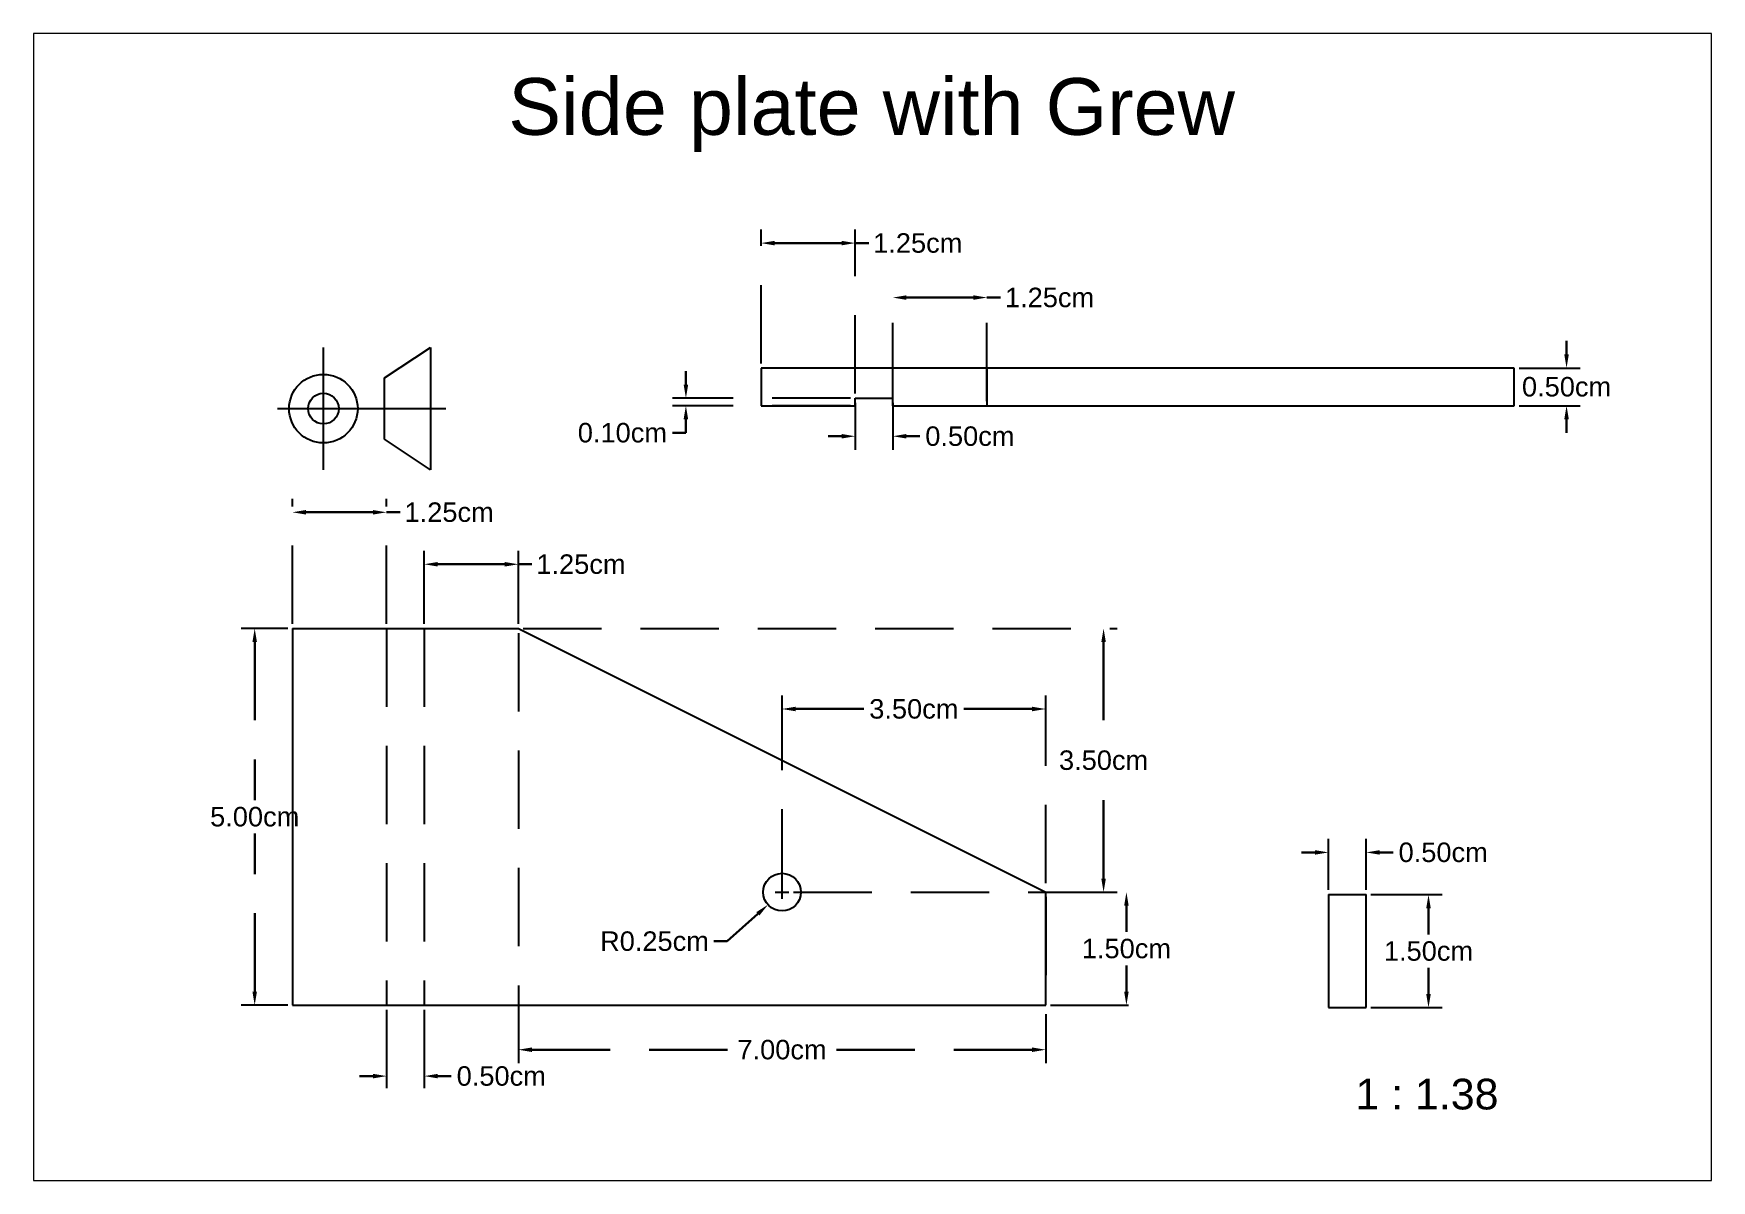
# Paper-space layout 'Side plate with Grew' of a CAD drawing. Header units: inches. Extents: x 0.4 to 11.3, y 0.3 to 7.8.
# The model-space entities are those that its viewports show. They can reach past a viewport. Long polylines and large blocks are cut down to what shows.
import ezdxf

# ---------------------------------------------------------------- set-up
doc = ezdxf.new("R2010")
doc.units = ezdxf.units.IN
doc.header["$MEASUREMENT"] = 0
doc.linetypes.add('HIDDEN', pattern=[0.375, 0.25, -0.125])
doc.layers.add('dim', color=250, linetype='Continuous')
doc.styles.get("Standard").update_dxf_attribs({"font": 'arial.ttf'})
doc.dimstyles.get("Standard").update_dxf_attribs({"dimtxt": 0.2585, "dimasz": 0.18, "dimexe": 0.18, "dimexo": 0.0625, "dimgap": 0.09, "dimtad": 0, "dimtih": 1, "dimtoh": 1, "dimzin": 0, "dimdsep": 46, "dimtxsty": 'Standard', "dimcen": 0.09, "dimazin": 0, "dimtfac": 1, "dimtofl": 0, "dimtmove": 0, "dimatfit": 3, "dimfxl": 1, "dimtolj": 1, "dimtzin": 0, "dimlwd": 30, "dimarcsym": 0})

# ---------------------------------------------------------------- blocks, each defined once
blk = doc.blocks.new('*D4')
at = {"layer": 'Defpoints', "color": 0, "linetype": 'HIDDEN', "lineweight": -3, "transparency": 16777216}
for p in [(23.75, 20.59), (24.25, 20.59), (24.25, 20.084)]:
    blk.add_point(p, dxfattribs=at)
at = {"layer": 'dim', "color": 0, "linetype": 'HIDDEN', "lineweight": -2, "transparency": 16777216}
for p, q in [((23.75, 20.527), (23.75, 19.904)), ((24.25, 20.527), (24.25, 19.904))]:
    blk.add_line(p, q, dxfattribs=at)
at = {"layer": 'dim', "color": 0, "linetype": 'HIDDEN', "lineweight": 30, "transparency": 16777216}
for p, q in [((23.57, 20.084), (23.39, 20.084)), ((24.43, 20.084), (24.61, 20.084))]:
    blk.add_line(p, q, dxfattribs=at)
at = {"layer": 'dim', "color": 0, "linetype": 'HIDDEN', "lineweight": -3, "transparency": 16777216}
for points in [[(23.57, 20.114), (23.57, 20.054), (23.75, 20.084)], [(24.43, 20.114), (24.43, 20.054), (24.25, 20.084)]]:
    blk.add_solid(points, dxfattribs=at)
at = {"layer": 'dim', "color": 0, "linetype": 'HIDDEN', "transparency": 16777216, "insert": (25.273, 20.084), "char_height": 0.2585, "attachment_point": 5}
blk.add_mtext('\\A1;0.50cm', dxfattribs=at)
blk = doc.blocks.new('*D5')
at = {"layer": 'Defpoints', "color": 0, "linetype": 'HIDDEN', "lineweight": -3, "transparency": 16777216}
for p in [(23.75, 20.59), (21.503, 20.49), (23.75, 20.49)]:
    blk.add_point(p, dxfattribs=at)
at = {"layer": 'dim', "color": 0, "linetype": 'HIDDEN', "lineweight": 30, "transparency": 16777216}
for p, q in [((21.503, 20.77), (21.503, 20.95)), ((21.503, 20.31), (21.503, 20.13)), ((21.503, 20.13), (21.323, 20.13))]:
    blk.add_line(p, q, dxfattribs=at)
at = {"layer": 'dim', "color": 0, "linetype": 'HIDDEN', "lineweight": -2, "transparency": 16777216}
for p, q in [((23.688, 20.59), (21.323, 20.59)), ((23.688, 20.49), (21.323, 20.49))]:
    blk.add_line(p, q, dxfattribs=at)
at = {"layer": 'dim', "color": 0, "linetype": 'HIDDEN', "lineweight": -3, "transparency": 16777216}
for points in [[(21.473, 20.77), (21.533, 20.77), (21.503, 20.59)], [(21.473, 20.31), (21.533, 20.31), (21.503, 20.49)]]:
    blk.add_solid(points, dxfattribs=at)
at = {"layer": 'dim', "color": 0, "linetype": 'HIDDEN', "transparency": 16777216, "insert": (20.66, 20.13), "char_height": 0.2585, "attachment_point": 5}
blk.add_mtext('\\A1;0.10cm', dxfattribs=at)
blk = doc.blocks.new('*D6')
at = {"layer": 'Defpoints', "color": 0, "linetype": 'HIDDEN', "lineweight": -3, "transparency": 16777216}
for p in [(32.5, 20.99), (32.5, 20.49), (33.194, 20.49)]:
    blk.add_point(p, dxfattribs=at)
at = {"layer": 'dim', "color": 0, "linetype": 'HIDDEN', "lineweight": 30, "transparency": 16777216}
for p, q in [((33.194, 21.17), (33.194, 21.35)), ((33.194, 20.31), (33.194, 20.13))]:
    blk.add_line(p, q, dxfattribs=at)
at = {"layer": 'dim', "color": 0, "linetype": 'HIDDEN', "lineweight": -2, "transparency": 16777216}
for p, q in [((32.563, 20.99), (33.374, 20.99)), ((32.563, 20.49), (33.374, 20.49))]:
    blk.add_line(p, q, dxfattribs=at)
at = {"layer": 'dim', "color": 0, "linetype": 'HIDDEN', "lineweight": -3, "transparency": 16777216}
for points in [[(33.164, 21.17), (33.224, 21.17), (33.194, 20.99)], [(33.164, 20.31), (33.224, 20.31), (33.194, 20.49)]]:
    blk.add_solid(points, dxfattribs=at)
at = {"layer": 'dim', "color": 0, "linetype": 'HIDDEN', "transparency": 16777216, "insert": (33.194, 20.74), "char_height": 0.2585, "attachment_point": 5}
blk.add_mtext('\\A1;0.50cm', dxfattribs=at)
blk = doc.blocks.new('*D9')
at = {"layer": 'Defpoints', "color": 0, "linetype": 'HIDDEN', "lineweight": -3, "transparency": 16777216}
for p in [(16.279, 17.533), (15.779, 12.533), (16.279, 12.533)]:
    blk.add_point(p, dxfattribs=at)
at = {"layer": 'dim', "color": 0, "linetype": 'HIDDEN', "lineweight": -2, "transparency": 16777216}
for p, q in [((16.217, 17.533), (15.599, 17.533)), ((16.217, 12.533), (15.599, 12.533))]:
    blk.add_line(p, q, dxfattribs=at)
at = {"layer": 'dim', "color": 0, "linetype": 'HIDDEN', "lineweight": 30, "transparency": 16777216}
for p, q in [((15.779, 17.353), (15.779, 15.255)), ((15.779, 12.713), (15.779, 14.811))]:
    blk.add_line(p, q, dxfattribs=at)
at = {"layer": 'dim', "color": 0, "linetype": 'HIDDEN', "lineweight": -3, "transparency": 16777216}
for points in [[(15.749, 17.353), (15.809, 17.353), (15.779, 17.533)], [(15.749, 12.713), (15.809, 12.713), (15.779, 12.533)]]:
    blk.add_solid(points, dxfattribs=at)
at = {"layer": 'dim', "color": 0, "linetype": 'HIDDEN', "transparency": 16777216, "insert": (15.779, 15.033), "char_height": 0.2585, "attachment_point": 5}
blk.add_mtext('\\A1;5.00cm', dxfattribs=at)
blk = doc.blocks.new('*D10')
at = {"layer": 'Defpoints', "color": 0, "lineweight": -3, "transparency": 16777216}
for p in [(22.779, 14.033), (22.593, 13.866)]:
    blk.add_point(p, dxfattribs=at)
at = {"layer": 'dim', "color": 0, "lineweight": -2, "transparency": 16777216}
for p, q in [((22.689, 14.033), (22.869, 14.033)), ((22.779, 13.943), (22.779, 14.123))]:
    blk.add_line(p, q, dxfattribs=at)
at = {"layer": 'dim', "color": 0, "lineweight": 30, "transparency": 16777216}
for p, q in [((22.053, 13.381), (22.459, 13.746)), ((21.873, 13.381), (22.053, 13.381))]:
    blk.add_line(p, q, dxfattribs=at)
at = {"layer": 'dim', "color": 0, "lineweight": -3, "transparency": 16777216}
blk.add_solid([(22.439, 13.768), (22.479, 13.723), (22.593, 13.866)], dxfattribs=at)
at = {"layer": 'dim', "color": 0, "transparency": 16777216, "insert": (21.086, 13.381), "char_height": 0.2585, "attachment_point": 5}
blk.add_mtext('\\A1;R0.25cm', dxfattribs=at)
blk = doc.blocks.new('*D11')
at = {"layer": 'Defpoints', "color": 0, "linetype": 'HIDDEN', "lineweight": -3, "transparency": 16777216}
for p in [(19.279, 17.533), (26.279, 14.033), (27.048, 14.033)]:
    blk.add_point(p, dxfattribs=at)
at = {"layer": 'dim', "color": 0, "linetype": 'HIDDEN', "lineweight": -2, "transparency": 16777216}
for p, q in [((19.342, 17.533), (27.228, 17.533)), ((26.342, 14.033), (27.228, 14.033))]:
    blk.add_line(p, q, dxfattribs=at)
at = {"layer": 'dim', "color": 0, "linetype": 'HIDDEN', "lineweight": 30, "transparency": 16777216}
for p, q in [((27.048, 17.353), (27.048, 16.005)), ((27.048, 14.213), (27.048, 15.561))]:
    blk.add_line(p, q, dxfattribs=at)
at = {"layer": 'dim', "color": 0, "linetype": 'HIDDEN', "lineweight": -3, "transparency": 16777216}
for points in [[(27.018, 17.353), (27.078, 17.353), (27.048, 17.533)], [(27.018, 14.213), (27.078, 14.213), (27.048, 14.033)]]:
    blk.add_solid(points, dxfattribs=at)
at = {"layer": 'dim', "color": 0, "linetype": 'HIDDEN', "transparency": 16777216, "insert": (27.048, 15.783), "char_height": 0.2585, "attachment_point": 5}
blk.add_mtext('\\A1;3.50cm', dxfattribs=at)
blk = doc.blocks.new('*D12')
at = {"layer": 'Defpoints', "color": 0, "linetype": 'HIDDEN', "lineweight": -3, "transparency": 16777216}
for p in [(19.279, 17.533), (26.279, 14.033), (26.279, 11.941)]:
    blk.add_point(p, dxfattribs=at)
at = {"layer": 'dim', "color": 0, "linetype": 'HIDDEN', "lineweight": -2, "transparency": 16777216}
for p, q in [((19.279, 17.47), (19.279, 11.761)), ((26.279, 13.97), (26.279, 11.761))]:
    blk.add_line(p, q, dxfattribs=at)
at = {"layer": 'dim', "color": 0, "linetype": 'HIDDEN', "lineweight": 30, "transparency": 16777216}
for p, q in [((19.459, 11.941), (22.117, 11.941)), ((26.099, 11.941), (23.441, 11.941))]:
    blk.add_line(p, q, dxfattribs=at)
at = {"layer": 'dim', "color": 0, "linetype": 'HIDDEN', "lineweight": -3, "transparency": 16777216}
for points in [[(19.459, 11.971), (19.459, 11.911), (19.279, 11.941)], [(26.099, 11.971), (26.099, 11.911), (26.279, 11.941)]]:
    blk.add_solid(points, dxfattribs=at)
at = {"layer": 'dim', "color": 0, "linetype": 'HIDDEN', "transparency": 16777216, "insert": (22.779, 11.941), "char_height": 0.2585, "attachment_point": 5}
blk.add_mtext('\\A1;7.00cm', dxfattribs=at)
blk = doc.blocks.new('*D13')
at = {"layer": 'Defpoints', "color": 0, "linetype": 'HIDDEN', "lineweight": -3, "transparency": 16777216}
for p in [(30.533, 14.56), (30.033, 14), (30.533, 14)]:
    blk.add_point(p, dxfattribs=at)
at = {"layer": 'dim', "color": 0, "linetype": 'HIDDEN', "lineweight": -2, "transparency": 16777216}
for p, q in [((30.033, 14.062), (30.033, 14.74)), ((30.533, 14.062), (30.533, 14.74))]:
    blk.add_line(p, q, dxfattribs=at)
at = {"layer": 'dim', "color": 0, "linetype": 'HIDDEN', "lineweight": 30, "transparency": 16777216}
for p, q in [((29.853, 14.56), (29.673, 14.56)), ((30.713, 14.56), (30.893, 14.56))]:
    blk.add_line(p, q, dxfattribs=at)
at = {"layer": 'dim', "color": 0, "linetype": 'HIDDEN', "lineweight": -3, "transparency": 16777216}
for points in [[(29.853, 14.59), (29.853, 14.53), (30.033, 14.56)], [(30.713, 14.59), (30.713, 14.53), (30.533, 14.56)]]:
    blk.add_solid(points, dxfattribs=at)
at = {"layer": 'dim', "color": 0, "linetype": 'HIDDEN', "transparency": 16777216, "insert": (31.556, 14.56), "char_height": 0.2585, "attachment_point": 5}
blk.add_mtext('\\A1;0.50cm', dxfattribs=at)
blk = doc.blocks.new('*D14')
at = {"layer": 'Defpoints', "color": 0, "linetype": 'HIDDEN', "lineweight": -3, "transparency": 16777216}
for p in [(30.533, 14), (30.533, 12.5), (31.361, 12.5)]:
    blk.add_point(p, dxfattribs=at)
at = {"layer": 'dim', "color": 0, "linetype": 'HIDDEN', "lineweight": -2, "transparency": 16777216}
for p, q in [((30.596, 14), (31.541, 14)), ((30.596, 12.5), (31.541, 12.5))]:
    blk.add_line(p, q, dxfattribs=at)
at = {"layer": 'dim', "color": 0, "linetype": 'HIDDEN', "lineweight": 30, "transparency": 16777216}
for p, q in [((31.361, 13.82), (31.361, 13.472)), ((31.361, 12.68), (31.361, 13.028))]:
    blk.add_line(p, q, dxfattribs=at)
at = {"layer": 'dim', "color": 0, "linetype": 'HIDDEN', "lineweight": -3, "transparency": 16777216}
for points in [[(31.331, 13.82), (31.391, 13.82), (31.361, 14)], [(31.331, 12.68), (31.391, 12.68), (31.361, 12.5)]]:
    blk.add_solid(points, dxfattribs=at)
at = {"layer": 'dim', "color": 0, "linetype": 'HIDDEN', "transparency": 16777216, "insert": (31.361, 13.25), "char_height": 0.2585, "attachment_point": 5}
blk.add_mtext('\\A1;1.50cm', dxfattribs=at)
blk = doc.blocks.new('*D21')
at = {"layer": 'Defpoints', "color": 0, "linetype": 'HIDDEN', "lineweight": -3, "transparency": 16777216}
for p in [(25.5, 21.925), (24.25, 20.49), (25.5, 20.49)]:
    blk.add_point(p, dxfattribs=at)
at = {"layer": 'dim', "color": 0, "linetype": 'HIDDEN', "lineweight": -2, "transparency": 16777216}
for p, q in [((24.25, 20.552), (24.25, 22.105)), ((25.5, 20.552), (25.5, 22.105))]:
    blk.add_line(p, q, dxfattribs=at)
at = {"layer": 'dim', "color": 0, "linetype": 'HIDDEN', "lineweight": 30, "transparency": 16777216}
for p, q in [((24.43, 21.925), (25.32, 21.925)), ((25.5, 21.925), (25.68, 21.925))]:
    blk.add_line(p, q, dxfattribs=at)
at = {"layer": 'dim', "color": 0, "linetype": 'HIDDEN', "lineweight": -3, "transparency": 16777216}
for points in [[(24.43, 21.955), (24.43, 21.895), (24.25, 21.925)], [(25.32, 21.955), (25.32, 21.895), (25.5, 21.925)]]:
    blk.add_solid(points, dxfattribs=at)
at = {"layer": 'dim', "color": 0, "linetype": 'HIDDEN', "transparency": 16777216, "insert": (26.331, 21.925), "char_height": 0.2585, "attachment_point": 5}
blk.add_mtext('\\A1;1.25cm', dxfattribs=at)
blk = doc.blocks.new('*D22')
at = {"layer": 'Defpoints', "color": 0, "linetype": 'HIDDEN', "lineweight": -3, "transparency": 16777216}
for p in [(19.279, 18.385), (18.029, 17.533), (19.279, 17.533)]:
    blk.add_point(p, dxfattribs=at)
at = {"layer": 'dim', "color": 0, "linetype": 'HIDDEN', "lineweight": -2, "transparency": 16777216}
for p, q in [((18.029, 17.595), (18.029, 18.565)), ((19.279, 17.595), (19.279, 18.565))]:
    blk.add_line(p, q, dxfattribs=at)
at = {"layer": 'dim', "color": 0, "linetype": 'HIDDEN', "lineweight": 30, "transparency": 16777216}
for p, q in [((18.209, 18.385), (19.099, 18.385)), ((19.279, 18.385), (19.459, 18.385))]:
    blk.add_line(p, q, dxfattribs=at)
at = {"layer": 'dim', "color": 0, "linetype": 'HIDDEN', "lineweight": -3, "transparency": 16777216}
for points in [[(18.209, 18.415), (18.209, 18.355), (18.029, 18.385)], [(19.099, 18.415), (19.099, 18.355), (19.279, 18.385)]]:
    blk.add_solid(points, dxfattribs=at)
at = {"layer": 'dim', "color": 0, "linetype": 'HIDDEN', "transparency": 16777216, "insert": (20.11, 18.385), "char_height": 0.2585, "attachment_point": 5}
blk.add_mtext('\\A1;1.25cm', dxfattribs=at)
blk = doc.blocks.new('*D49')
at = {"layer": 'Defpoints', "color": 0, "linetype": 'HIDDEN', "lineweight": -3, "transparency": 16777216}
for p in [(17.529, 19.075), (16.279, 17.533), (17.529, 17.533)]:
    blk.add_point(p, dxfattribs=at)
at = {"layer": 'dim', "color": 0, "linetype": 'HIDDEN', "lineweight": -2, "transparency": 16777216}
for p, q in [((16.279, 17.595), (16.279, 19.255)), ((17.529, 17.595), (17.529, 19.255))]:
    blk.add_line(p, q, dxfattribs=at)
at = {"layer": 'dim', "color": 0, "linetype": 'HIDDEN', "lineweight": 30, "transparency": 16777216}
for p, q in [((16.459, 19.075), (17.349, 19.075)), ((17.529, 19.075), (17.709, 19.075))]:
    blk.add_line(p, q, dxfattribs=at)
at = {"layer": 'dim', "color": 0, "linetype": 'HIDDEN', "lineweight": -3, "transparency": 16777216}
for points in [[(16.459, 19.105), (16.459, 19.045), (16.279, 19.075)], [(17.349, 19.105), (17.349, 19.045), (17.529, 19.075)]]:
    blk.add_solid(points, dxfattribs=at)
at = {"layer": 'dim', "color": 0, "linetype": 'HIDDEN', "transparency": 16777216, "insert": (18.36, 19.075), "char_height": 0.2585, "attachment_point": 5}
blk.add_mtext('\\A1;1.25cm', dxfattribs=at)
blk = doc.blocks.new('*D50')
at = {"layer": 'Defpoints', "color": 0, "linetype": 'HIDDEN', "lineweight": -3, "transparency": 16777216}
for p in [(17.529, 12.533), (18.029, 12.533), (18.029, 11.591)]:
    blk.add_point(p, dxfattribs=at)
at = {"layer": 'dim', "color": 0, "linetype": 'HIDDEN', "lineweight": -2, "transparency": 16777216}
for p, q in [((17.529, 12.47), (17.529, 11.411)), ((18.029, 12.47), (18.029, 11.411))]:
    blk.add_line(p, q, dxfattribs=at)
at = {"layer": 'dim', "color": 0, "linetype": 'HIDDEN', "lineweight": 30, "transparency": 16777216}
for p, q in [((17.349, 11.591), (17.169, 11.591)), ((18.209, 11.591), (18.389, 11.591))]:
    blk.add_line(p, q, dxfattribs=at)
at = {"layer": 'dim', "color": 0, "linetype": 'HIDDEN', "lineweight": -3, "transparency": 16777216}
for points in [[(17.349, 11.621), (17.349, 11.561), (17.529, 11.591)], [(18.209, 11.621), (18.209, 11.561), (18.029, 11.591)]]:
    blk.add_solid(points, dxfattribs=at)
at = {"layer": 'dim', "color": 0, "linetype": 'HIDDEN', "transparency": 16777216, "insert": (19.052, 11.591), "char_height": 0.2585, "attachment_point": 5}
blk.add_mtext('\\A1;0.50cm', dxfattribs=at)
blk = doc.blocks.new('*D51')
at = {"layer": 'Defpoints', "color": 0, "linetype": 'HIDDEN', "lineweight": -3, "transparency": 16777216}
for p in [(23.75, 22.648), (22.5, 20.99), (23.75, 20.59)]:
    blk.add_point(p, dxfattribs=at)
at = {"layer": 'dim', "color": 0, "linetype": 'HIDDEN', "lineweight": -2, "transparency": 16777216}
for p, q in [((22.5, 21.052), (22.5, 22.828)), ((23.75, 20.652), (23.75, 22.828))]:
    blk.add_line(p, q, dxfattribs=at)
at = {"layer": 'dim', "color": 0, "linetype": 'HIDDEN', "lineweight": 30, "transparency": 16777216}
for p, q in [((22.68, 22.648), (23.57, 22.648)), ((23.75, 22.648), (23.93, 22.648))]:
    blk.add_line(p, q, dxfattribs=at)
at = {"layer": 'dim', "color": 0, "linetype": 'HIDDEN', "lineweight": -3, "transparency": 16777216}
for points in [[(22.68, 22.678), (22.68, 22.618), (22.5, 22.648)], [(23.57, 22.678), (23.57, 22.618), (23.75, 22.648)]]:
    blk.add_solid(points, dxfattribs=at)
at = {"layer": 'dim', "color": 0, "linetype": 'HIDDEN', "transparency": 16777216, "insert": (24.581, 22.648), "char_height": 0.2585, "attachment_point": 5}
blk.add_mtext('\\A1;1.25cm', dxfattribs=at)
blk = doc.blocks.new('*D63')
at = {"layer": 'Defpoints', "color": 0, "linetype": 'HIDDEN', "lineweight": -3, "transparency": 16777216}
for p in [(26.279, 16.464), (22.779, 14.033), (26.279, 12.533)]:
    blk.add_point(p, dxfattribs=at)
at = {"layer": 'dim', "color": 0, "linetype": 'HIDDEN', "lineweight": -2, "transparency": 16777216}
for p, q in [((22.779, 14.095), (22.779, 16.644)), ((26.279, 12.595), (26.279, 16.644))]:
    blk.add_line(p, q, dxfattribs=at)
at = {"layer": 'dim', "color": 0, "linetype": 'HIDDEN', "lineweight": 30, "transparency": 16777216}
for p, q in [((22.959, 16.464), (23.867, 16.464)), ((26.099, 16.464), (25.192, 16.464))]:
    blk.add_line(p, q, dxfattribs=at)
at = {"layer": 'dim', "color": 0, "linetype": 'HIDDEN', "lineweight": -3, "transparency": 16777216}
for points in [[(22.959, 16.494), (22.959, 16.434), (22.779, 16.464)], [(26.099, 16.494), (26.099, 16.434), (26.279, 16.464)]]:
    blk.add_solid(points, dxfattribs=at)
at = {"layer": 'dim', "color": 0, "linetype": 'HIDDEN', "lineweight": -3, "transparency": 16777216, "insert": (24.529, 16.464), "char_height": 0.2585, "attachment_point": 5}
blk.add_mtext('\\A1;3.50cm', dxfattribs=at)
blk = doc.blocks.new('*D65')
at = {"layer": 'Defpoints', "color": 0, "linetype": 'HIDDEN', "lineweight": -3, "transparency": 16777216}
for p in [(22.869, 14.033), (26.279, 12.533), (27.351, 12.533)]:
    blk.add_point(p, dxfattribs=at)
at = {"layer": 'dim', "color": 0, "linetype": 'HIDDEN', "lineweight": -2, "transparency": 16777216}
for p, q in [((22.932, 14.033), (27.531, 14.033)), ((26.342, 12.533), (27.531, 12.533))]:
    blk.add_line(p, q, dxfattribs=at)
at = {"layer": 'dim', "color": 0, "linetype": 'HIDDEN', "lineweight": 30, "transparency": 16777216}
for p, q in [((27.351, 13.853), (27.351, 13.505)), ((27.351, 12.713), (27.351, 13.061))]:
    blk.add_line(p, q, dxfattribs=at)
at = {"layer": 'dim', "color": 0, "linetype": 'HIDDEN', "lineweight": -3, "transparency": 16777216}
for points in [[(27.321, 13.853), (27.381, 13.853), (27.351, 14.033)], [(27.321, 12.713), (27.381, 12.713), (27.351, 12.533)]]:
    blk.add_solid(points, dxfattribs=at)
at = {"layer": 'dim', "color": 0, "linetype": 'HIDDEN', "lineweight": -3, "transparency": 16777216, "insert": (27.351, 13.283), "char_height": 0.2585, "attachment_point": 5}
blk.add_mtext('\\A1;1.50cm', dxfattribs=at)

msp = doc.modelspace()

# ---------------------------------------------------------------- linework, layer by layer
for p, q in [((16.691, 19.638), (16.691, 21.264)), ((17.504, 20.858), (18.114, 21.264)), ((18.114, 21.264), (18.114, 19.638)), ((32.5, 20.99), (22.5, 20.99)), ((22.5, 20.99), (22.5, 20.49)), ((32.5, 20.49), (32.5, 20.99)), ((17.504, 20.045), (17.504, 20.858)), ((23.75, 20.49), (23.75, 20.59)), ((23.75, 20.59), (24.25, 20.59)), ((24.25, 20.49), (24.25, 20.59)), ((16.081, 20.451), (17.707, 20.451)), ((17.707, 20.451), (18.317, 20.451)), ((22.5, 20.49), (23.75, 20.49)), ((24.25, 20.49), (32.5, 20.49)), ((18.114, 19.638), (17.504, 20.045)), ((16.279, 17.533), (16.279, 12.533)), ((16.279, 17.533), (19.279, 17.533)), ((19.279, 17.533), (26.279, 14.033)), ((26.279, 12.533), (26.279, 14.033)), ((30.033, 14), (30.033, 12.5)), ((30.033, 14), (30.533, 14)), ((30.533, 12.5), (30.533, 14)), ((16.279, 12.533), (26.279, 12.533)), ((30.033, 12.5), (30.533, 12.5))]:
    msp.add_line(p, q)
at = {"linetype": 'HIDDEN'}
for p, q in [((25.5, 20.99), (25.5, 20.49)), ((17.529, 17.533), (17.529, 12.533)), ((18.029, 17.533), (18.029, 12.533))]:
    msp.add_line(p, q, dxfattribs=at)
for centre, radius in [((16.691, 20.451), 0.455), ((16.691, 20.451), 0.203), ((22.779, 14.033), 0.25)]:
    msp.add_circle(centre, radius)

# ---------------------------------------------------------------- dimensions: what is measured, and where the dimension line sits
at = {"layer": 'dim', "linetype": 'HIDDEN'}
for base, p1, p2, picture, middle in [((23.75, 22.648), (22.5, 20.99), (23.75, 20.59), '*D51', (24.581, 22.648)), ((25.5, 21.925), (24.25, 20.49), (25.5, 20.49), '*D21', (26.331, 21.925)), ((24.25, 20.084), (23.75, 20.59), (24.25, 20.59), '*D4', (25.273, 20.084)), ((17.529, 19.075), (16.279, 17.533), (17.529, 17.533), '*D49', (18.36, 19.075)), ((19.279, 18.385), (18.029, 17.533), (19.279, 17.533), '*D22', (20.11, 18.385)), ((26.279, 11.941), (19.279, 17.533), (26.279, 14.033), '*D12', (22.779, 11.941)), ((30.533, 14.56), (30.033, 14), (30.533, 14), '*D13', (31.556, 14.56)), ((18.029, 11.591), (17.529, 12.533), (18.029, 12.533), '*D50', (19.052, 11.591))]:
    dim = msp.add_linear_dim(base=base, p1=p1, p2=p2, dimstyle='Standard', override={"dimpost": 'cm'}, dxfattribs=at)
    dim.commit()
    dim.dimension.update_dxf_attribs({"geometry": picture, "text_midpoint": middle})
for base, p1, p2, picture, middle in [((33.194, 20.49), (32.5, 20.99), (32.5, 20.49), '*D6', (33.194, 20.74)), ((21.503, 20.49), (23.75, 20.59), (23.75, 20.49), '*D5', (20.66, 20.13)), ((15.779, 12.533), (16.279, 17.533), (16.279, 12.533), '*D9', (15.779, 15.033)), ((27.048, 14.033), (19.279, 17.533), (26.279, 14.033), '*D11', (27.048, 15.783)), ((31.361, 12.5), (30.533, 14), (30.533, 12.5), '*D14', (31.361, 13.25))]:
    dim = msp.add_linear_dim(base=base, p1=p1, p2=p2, angle=90, dimstyle='Standard', override={"dimpost": 'cm'}, dxfattribs=at)
    dim.commit()
    dim.dimension.update_dxf_attribs({"geometry": picture, "text_midpoint": middle})
at = {"layer": 'dim', "linetype": 'HIDDEN', "lineweight": -3}
dim = msp.add_linear_dim(base=(26.279, 16.464), p1=(22.779, 14.033), p2=(26.279, 12.533), dimstyle='Standard', override={"dimpost": 'cm'}, dxfattribs=at)
dim.commit()
dim.dimension.update_dxf_attribs({"geometry": '*D63', "text_midpoint": (24.529, 16.464)})
at = {"layer": 'dim'}
dim = msp.add_radius_dim(center=(22.779, 14.033), mpoint=(22.593, 13.866), dimstyle='Standard', override={"dimpost": 'cm'}, dxfattribs=at)
dim.commit()
dim.dimension.update_dxf_attribs({"geometry": '*D10', "text_midpoint": (21.086, 13.381), "dimtype": 164})
at = {"layer": 'dim', "linetype": 'HIDDEN', "lineweight": -3}
dim = msp.add_linear_dim(base=(27.351, 12.533), p1=(22.869, 14.033), p2=(26.279, 12.533), angle=90, dimstyle='Standard', override={"dimpost": 'cm'}, dxfattribs=at)
dim.commit()
dim.dimension.update_dxf_attribs({"geometry": '*D65', "text_midpoint": (27.351, 13.283)})

psp = doc.layouts.new('Side plate with Grew')

# ---------------------------------------------------------------- texts
at = {"layer": 'dim', "linetype": 'HIDDEN', "lineweight": -3, "attachment_point": 1}
for s, width, gutter_width, insert, char_height in [('Side plate with Grew', 4.93052, 1.847, (3.486, 7.489), 0.36943), ('1 : 1.38', 2.06447, 1, (9.003, 0.973), 0.2)]:
    psp.add_mtext_dynamic_manual_height_columns(s, width=width, gutter_width=gutter_width, heights=[0], dxfattribs=dict(at, insert=insert, char_height=char_height))

# ---------------------------------------------------------------- viewports
at = {"layer": 'dim', "lineweight": -3, "view_target_point": (23.98, 17.818)}
psp.add_viewport(center=(5.858, 4.045), size=(10.927, 7.46844), view_center_point=(0, 0), view_height=15.22329, dxfattribs=at)

doc.saveas('drawing.dxf')
